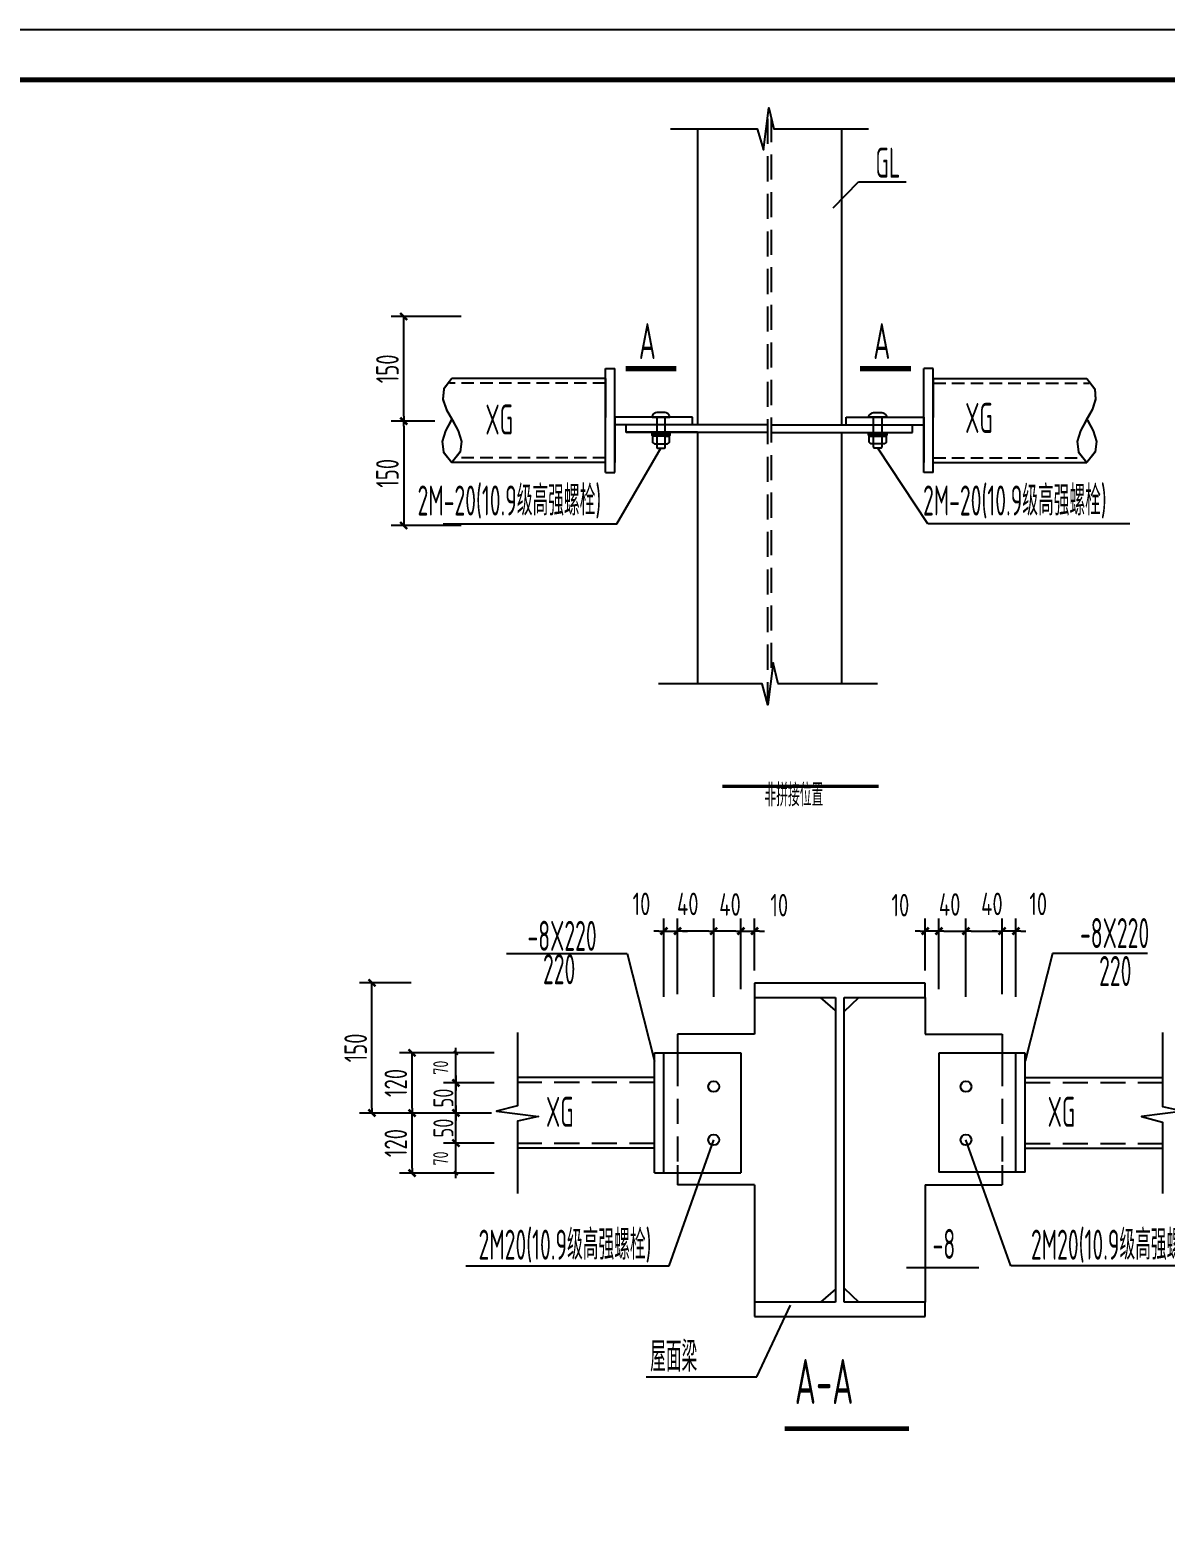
# Model space of a CAD drawing. Extents: x -138012 to 2129925, y -311560 to 0.
# Drawn here: x 1344919 to 1367590, y -168757 to -139057 of the extents above; entities that cross this region are included whole.
import ezdxf
from ezdxf.enums import TextEntityAlignment as Align

# ---------------------------------------------------------------- set-up
doc = ezdxf.new("R2010")
doc.units = 0
doc.header["$LTSCALE"] = 1000
doc.header["$MEASUREMENT"] = 0
doc.linetypes.add('DASHED', pattern=[0.75, 0.5, -0.25])
doc.linetypes.add('HIDDEN', pattern=[0.375, 0.25, -0.125])
doc.layers.get('0').update_dxf_attribs({"linetype": 'CONTINUOUS'})
doc.layers.get('Defpoints').update_dxf_attribs({"linetype": 'CONTINUOUS'})
for name, color, linetype in [('AXIS', 3, 'CONTINUOUS'), ('DIM', 3, 'CONTINUOUS'), ('DIM_SYMB', 3, 'CONTINUOUS'), ('PUB_DIM', 3, 'CONTINUOUS'), ('PUB_TITLE', 4, 'CONTINUOUS'), ('TEXT', 7, 'CONTINUOUS'), ('XG', 2, 'CONTINUOUS'), ('YC', 4, 'CONTINUOUS'), ('接板', 2, 'CONTINUOUS'), ('螺栓', 2, 'CONTINUOUS')]:
    doc.layers.add(name, color=color, linetype=linetype)
doc.styles.add('TSSD_REIN', font='tssdeng.shx', dxfattribs={"width": 0.7, "bigfont": 'tssdchn.shx'})
doc.dimstyles.new('TSSD_20_100', dxfattribs={"dimtxt": 300, "dimasz": 80, "dimexe": 100, "dimexo": 250, "dimgap": 80, "dimtad": 1, "dimdec": 0, "dimlfac": 0.2, "dimzin": 0, "dimdsep": 46, "dimtxsty": 'TSSD_REIN', "dimblk": 'ARCHTICK', "dimcen": 0, "dimdle": 100, "dimclrd": 3, "dimclre": 3, "dimclrt": 7, "dimadec": 0, "dimazin": 0, "dimtfac": 1, "dimtdec": 0, "dimtix": 1, "dimtmove": 2, "dimatfit": 3, "dimldrblk": 'ARCHTICK', "dimfxl": 0, "dimtolj": 1, "dimtzin": 0, "dimarcsym": 0})
doc.dimstyles.new('TSSD_5_100', dxfattribs={"dimtxt": 450, "dimasz": 100, "dimexe": 250, "dimexo": 250, "dimgap": 100, "dimtad": 1, "dimdec": 0, "dimlfac": 0.05, "dimzin": 0, "dimdsep": 46, "dimtxsty": 'TSSD_REIN', "dimblk": '_TSDBK', "dimcen": 0, "dimclrt": 7, "dimadec": 0, "dimazin": 0, "dimtfac": 1, "dimtdec": 0, "dimtix": 1, "dimtmove": 2, "dimatfit": 3, "dimfxl": 0, "dimtolj": 1, "dimtzin": 0, "dimarcsym": 0})

# ---------------------------------------------------------------- blocks, each defined once
blk = doc.blocks.new('_TSDBK')
blk.add_line((-1, 0), (0, 0))
at = {"const_width": 0.5}
blk.add_lwpolyline([(-0.7, -0.7), (0.7, 0.7)], dxfattribs=at)
blk = doc.blocks.new('*D154')
at = {"layer": 'Defpoints', "color": 0}
for p in [(1352385, -144784), (1353784, -144784), (1353254, -146870)]:
    blk.add_point(p, dxfattribs=at)
at = {"layer": 'PUB_DIM', "color": 0, "lineweight": -2}
for p, q in [((1353534, -144784), (1352135, -144784)), ((1352385, -146770), (1352385, -144884)), ((1353004, -146870), (1352135, -146870))]:
    blk.add_line(p, q, dxfattribs=at)
at = {"layer": 'PUB_DIM', "color": 0, "lineweight": -2, "xscale": 100, "yscale": 100, "zscale": 100}
for p, rotation in [((1352385, -144784), 90), ((1352385, -146870), 270)]:
    blk.add_blockref('_TSDBK', p, dxfattribs=dict(at, rotation=rotation))
at = {"layer": 'PUB_DIM', "color": 7, "insert": (1352060, -145827), "char_height": 450, "attachment_point": 5, "rotation": 90, "style": 'TSSD_REIN'}
blk.add_mtext('\\A1;150', dxfattribs=at)
blk = doc.blocks.new('*D155')
at = {"layer": 'Defpoints', "color": 0}
for p in [(1353254, -146870), (1352385, -148956), (1353784, -148956)]:
    blk.add_point(p, dxfattribs=at)
at = {"layer": 'PUB_DIM', "color": 0, "lineweight": -2}
for p, q in [((1353004, -146870), (1352135, -146870)), ((1352385, -146970), (1352385, -148856)), ((1353534, -148956), (1352135, -148956))]:
    blk.add_line(p, q, dxfattribs=at)
at = {"layer": 'PUB_DIM', "color": 0, "lineweight": -2, "xscale": 100, "yscale": 100, "zscale": 100}
for p, rotation in [((1352385, -146870), 90), ((1352385, -148956), 270)]:
    blk.add_blockref('_TSDBK', p, dxfattribs=dict(at, rotation=rotation))
at = {"layer": 'PUB_DIM', "color": 7, "insert": (1352060, -147913), "char_height": 450, "attachment_point": 5, "rotation": 90, "style": 'TSSD_REIN'}
blk.add_mtext('\\A1;150', dxfattribs=at)
blk = doc.blocks.new('*D147')
at = {"layer": 'Defpoints', "color": 0}
for p in [(1352385, -144784), (1353784, -144784), (1353254, -146870)]:
    blk.add_point(p, dxfattribs=at)
at = {"layer": 'PUB_DIM', "color": 0, "lineweight": -2}
for p, q in [((1353534, -144784), (1352135, -144784)), ((1352385, -146770), (1352385, -144884)), ((1353004, -146870), (1352135, -146870))]:
    blk.add_line(p, q, dxfattribs=at)
at = {"layer": 'PUB_DIM', "color": 0, "lineweight": -2, "xscale": 100, "yscale": 100, "zscale": 100}
for p, rotation in [((1352385, -144784), 90), ((1352385, -146870), 270)]:
    blk.add_blockref('_TSDBK', p, dxfattribs=dict(at, rotation=rotation))
at = {"layer": 'PUB_DIM', "color": 7, "insert": (1352060, -145827), "char_height": 450, "attachment_point": 5, "rotation": 90, "style": 'TSSD_REIN'}
blk.add_mtext('\\A1;150', dxfattribs=at)
blk = doc.blocks.new('*D148')
at = {"layer": 'Defpoints', "color": 0}
for p in [(1353254, -146870), (1352385, -148956), (1353784, -148956)]:
    blk.add_point(p, dxfattribs=at)
at = {"layer": 'PUB_DIM', "color": 0, "lineweight": -2}
for p, q in [((1353004, -146870), (1352135, -146870)), ((1352385, -146970), (1352385, -148856)), ((1353534, -148956), (1352135, -148956))]:
    blk.add_line(p, q, dxfattribs=at)
at = {"layer": 'PUB_DIM', "color": 0, "lineweight": -2, "xscale": 100, "yscale": 100, "zscale": 100}
for p, rotation in [((1352385, -146870), 90), ((1352385, -148956), 270)]:
    blk.add_blockref('_TSDBK', p, dxfattribs=dict(at, rotation=rotation))
at = {"layer": 'PUB_DIM', "color": 7, "insert": (1352060, -147913), "char_height": 450, "attachment_point": 5, "rotation": 90, "style": 'TSSD_REIN'}
blk.add_mtext('\\A1;150', dxfattribs=at)
blk = doc.blocks.new('*D149')
at = {"layer": 'Defpoints', "color": 0}
for p in [(1364333, -157054), (1364333, -158566), (1364607, -158617)]:
    blk.add_point(p, dxfattribs=at)
at = {"layer": 'PUB_DIM', "color": 0, "lineweight": -2}
for p, q in [((1364333, -158316), (1364333, -156804)), ((1364607, -158367), (1364607, -156804)), ((1364233, -157054), (1364133, -157054)), ((1364607, -157054), (1364333, -157054)), ((1364707, -157054), (1364807, -157054))]:
    blk.add_line(p, q, dxfattribs=at)
at = {"layer": 'PUB_DIM', "color": 0, "lineweight": -2, "xscale": 100, "yscale": 100, "zscale": 100}
blk.add_blockref('_TSDBK', (1364333, -157054), dxfattribs=at)
at = {"layer": 'PUB_DIM', "color": 0, "lineweight": -2, "xscale": 100, "yscale": 100, "zscale": 100, "rotation": 180}
blk.add_blockref('_TSDBK', (1364607, -157054), dxfattribs=at)
at = {"layer": 'PUB_DIM', "color": 7, "insert": (1365054, -156511), "char_height": 450, "attachment_point": 5, "style": 'TSSD_REIN'}
blk.add_mtext('\\A1;10', dxfattribs=at)
blk = doc.blocks.new('*D150')
at = {"layer": 'Defpoints', "color": 0}
for p in [(1362796, -157054), (1363070, -157074), (1362796, -158091)]:
    blk.add_point(p, dxfattribs=at)
at = {"layer": 'PUB_DIM', "color": 0, "lineweight": -2}
for p, q in [((1362796, -157841), (1362796, -156804)), ((1363070, -156824), (1363070, -156804)), ((1362696, -157054), (1362596, -157054)), ((1363070, -157054), (1362796, -157054)), ((1363170, -157054), (1363270, -157054))]:
    blk.add_line(p, q, dxfattribs=at)
at = {"layer": 'PUB_DIM', "color": 0, "lineweight": -2, "xscale": 100, "yscale": 100, "zscale": 100}
blk.add_blockref('_TSDBK', (1362796, -157054), dxfattribs=at)
at = {"layer": 'PUB_DIM', "color": 0, "lineweight": -2, "xscale": 100, "yscale": 100, "zscale": 100, "rotation": 180}
blk.add_blockref('_TSDBK', (1363070, -157054), dxfattribs=at)
at = {"layer": 'PUB_DIM', "color": 7, "insert": (1362302, -156536), "char_height": 450, "attachment_point": 5, "style": 'TSSD_REIN'}
blk.add_mtext('\\A1;10', dxfattribs=at)
blk = doc.blocks.new('*D151')
at = {"layer": 'Defpoints', "color": 0}
for p in [(1364333, -157054), (1364333, -158566), (1363612, -158617)]:
    blk.add_point(p, dxfattribs=at)
at = {"layer": 'PUB_DIM', "color": 0, "lineweight": -2}
for p, q in [((1363612, -158367), (1363612, -156804)), ((1364333, -158316), (1364333, -156804)), ((1363712, -157054), (1364233, -157054))]:
    blk.add_line(p, q, dxfattribs=at)
at = {"layer": 'PUB_DIM', "color": 0, "lineweight": -2, "xscale": 100, "yscale": 100, "zscale": 100, "rotation": 180}
blk.add_blockref('_TSDBK', (1363612, -157054), dxfattribs=at)
at = {"layer": 'PUB_DIM', "color": 0, "lineweight": -2, "xscale": 100, "yscale": 100, "zscale": 100}
blk.add_blockref('_TSDBK', (1364333, -157054), dxfattribs=at)
at = {"layer": 'PUB_DIM', "color": 7, "insert": (1364129, -156511), "char_height": 450, "attachment_point": 5, "style": 'TSSD_REIN'}
blk.add_mtext('\\A1;40', dxfattribs=at)
blk = doc.blocks.new('*D152')
at = {"layer": 'Defpoints', "color": 0}
for p in [(1363612, -157054), (1363612, -157507), (1363070, -158464)]:
    blk.add_point(p, dxfattribs=at)
at = {"layer": 'PUB_DIM', "color": 0, "lineweight": -2}
for p, q in [((1363070, -158214), (1363070, -156804)), ((1363612, -157257), (1363612, -156804)), ((1363170, -157054), (1363512, -157054))]:
    blk.add_line(p, q, dxfattribs=at)
at = {"layer": 'PUB_DIM', "color": 0, "lineweight": -2, "xscale": 100, "yscale": 100, "zscale": 100, "rotation": 180}
blk.add_blockref('_TSDBK', (1363070, -157054), dxfattribs=at)
at = {"layer": 'PUB_DIM', "color": 0, "lineweight": -2, "xscale": 100, "yscale": 100, "zscale": 100}
blk.add_blockref('_TSDBK', (1363612, -157054), dxfattribs=at)
at = {"layer": 'PUB_DIM', "color": 7, "insert": (1363286, -156522), "char_height": 450, "attachment_point": 5, "style": 'TSSD_REIN'}
blk.add_mtext('\\A1;40', dxfattribs=at)
blk = doc.blocks.new('*D153')
at = {"layer": 'Defpoints', "color": 0}
for p in [(1359117, -157074), (1359391, -157054), (1359391, -158091)]:
    blk.add_point(p, dxfattribs=at)
at = {"layer": 'PUB_DIM', "color": 0, "lineweight": -2}
for p, q in [((1359117, -156824), (1359117, -156804)), ((1359391, -157841), (1359391, -156804)), ((1359017, -157054), (1358917, -157054)), ((1359117, -157054), (1359391, -157054)), ((1359491, -157054), (1359591, -157054))]:
    blk.add_line(p, q, dxfattribs=at)
at = {"layer": 'PUB_DIM', "color": 0, "lineweight": -2, "xscale": 100, "yscale": 100, "zscale": 100}
blk.add_blockref('_TSDBK', (1359117, -157054), dxfattribs=at)
at = {"layer": 'PUB_DIM', "color": 0, "lineweight": -2, "xscale": 100, "yscale": 100, "zscale": 100, "rotation": 180}
blk.add_blockref('_TSDBK', (1359391, -157054), dxfattribs=at)
at = {"layer": 'PUB_DIM', "color": 7, "insert": (1359884, -156536), "char_height": 450, "attachment_point": 5, "style": 'TSSD_REIN'}
blk.add_mtext('\\A1;10', dxfattribs=at)
blk = doc.blocks.new('*D156')
at = {"layer": 'Defpoints', "color": 0}
for p in [(1357853, -157054), (1357853, -158566), (1357579, -158617)]:
    blk.add_point(p, dxfattribs=at)
at = {"layer": 'PUB_DIM', "color": 0, "lineweight": -2}
for p, q in [((1357579, -158367), (1357579, -156804)), ((1357853, -158316), (1357853, -156804)), ((1357479, -157054), (1357379, -157054)), ((1357579, -157054), (1357853, -157054)), ((1357953, -157054), (1358053, -157054))]:
    blk.add_line(p, q, dxfattribs=at)
at = {"layer": 'PUB_DIM', "color": 0, "lineweight": -2, "xscale": 100, "yscale": 100, "zscale": 100}
blk.add_blockref('_TSDBK', (1357579, -157054), dxfattribs=at)
at = {"layer": 'PUB_DIM', "color": 0, "lineweight": -2, "xscale": 100, "yscale": 100, "zscale": 100, "rotation": 180}
blk.add_blockref('_TSDBK', (1357853, -157054), dxfattribs=at)
at = {"layer": 'PUB_DIM', "color": 7, "insert": (1357133, -156511), "char_height": 450, "attachment_point": 5, "style": 'TSSD_REIN'}
blk.add_mtext('\\A1;10', dxfattribs=at)
blk = doc.blocks.new('*D157')
at = {"layer": 'Defpoints', "color": 0}
for p in [(1358575, -157054), (1358575, -157507), (1359117, -158464)]:
    blk.add_point(p, dxfattribs=at)
at = {"layer": 'PUB_DIM', "color": 0, "lineweight": -2}
for p, q in [((1358575, -157257), (1358575, -156804)), ((1359117, -158214), (1359117, -156804)), ((1359017, -157054), (1358675, -157054))]:
    blk.add_line(p, q, dxfattribs=at)
at = {"layer": 'PUB_DIM', "color": 0, "lineweight": -2, "xscale": 100, "yscale": 100, "zscale": 100, "rotation": 180}
blk.add_blockref('_TSDBK', (1358575, -157054), dxfattribs=at)
at = {"layer": 'PUB_DIM', "color": 0, "lineweight": -2, "xscale": 100, "yscale": 100, "zscale": 100}
blk.add_blockref('_TSDBK', (1359117, -157054), dxfattribs=at)
at = {"layer": 'PUB_DIM', "color": 7, "insert": (1358901, -156522), "char_height": 450, "attachment_point": 5, "style": 'TSSD_REIN'}
blk.add_mtext('\\A1;40', dxfattribs=at)
blk = doc.blocks.new('*D158')
at = {"layer": 'Defpoints', "color": 0}
for p in [(1357853, -157054), (1357853, -158566), (1358575, -158617)]:
    blk.add_point(p, dxfattribs=at)
at = {"layer": 'PUB_DIM', "color": 0, "lineweight": -2}
for p, q in [((1357853, -158316), (1357853, -156804)), ((1358575, -158367), (1358575, -156804)), ((1358475, -157054), (1357953, -157054))]:
    blk.add_line(p, q, dxfattribs=at)
at = {"layer": 'PUB_DIM', "color": 0, "lineweight": -2, "xscale": 100, "yscale": 100, "zscale": 100, "rotation": 180}
blk.add_blockref('_TSDBK', (1357853, -157054), dxfattribs=at)
at = {"layer": 'PUB_DIM', "color": 0, "lineweight": -2, "xscale": 100, "yscale": 100, "zscale": 100}
blk.add_blockref('_TSDBK', (1358575, -157054), dxfattribs=at)
at = {"layer": 'PUB_DIM', "color": 7, "insert": (1358057, -156511), "char_height": 450, "attachment_point": 5, "style": 'TSSD_REIN'}
blk.add_mtext('\\A1;40', dxfattribs=at)
blk = doc.blocks.new('*D159')
at = {"layer": 'Defpoints', "color": 0}
for p in [(1351751, -158086), (1352785, -158086), (1352785, -160686)]:
    blk.add_point(p, dxfattribs=at)
at = {"layer": 'PUB_DIM', "color": 0, "lineweight": -2}
for p, q in [((1352535, -158086), (1351501, -158086)), ((1351751, -160586), (1351751, -158186)), ((1352535, -160686), (1351501, -160686))]:
    blk.add_line(p, q, dxfattribs=at)
at = {"layer": 'PUB_DIM', "color": 0, "lineweight": -2, "xscale": 100, "yscale": 100, "zscale": 100}
for p, rotation in [((1351751, -158086), 90), ((1351751, -160686), 270)]:
    blk.add_blockref('_TSDBK', p, dxfattribs=dict(at, rotation=rotation))
at = {"layer": 'PUB_DIM', "color": 7, "insert": (1351426, -159386), "char_height": 450, "attachment_point": 5, "rotation": 90, "style": 'TSSD_REIN'}
blk.add_mtext('\\A1;150', dxfattribs=at)
blk = doc.blocks.new('*D160')
at = {"layer": 'Defpoints', "color": 0}
for p in [(1352552, -160686), (1354078, -160686), (1354078, -161886)]:
    blk.add_point(p, dxfattribs=at)
at = {"layer": 'PUB_DIM', "color": 0, "lineweight": -2}
for p, q in [((1353828, -160686), (1352302, -160686)), ((1352552, -161786), (1352552, -160786)), ((1353828, -161886), (1352302, -161886))]:
    blk.add_line(p, q, dxfattribs=at)
at = {"layer": 'PUB_DIM', "color": 0, "lineweight": -2, "xscale": 100, "yscale": 100, "zscale": 100}
for p, rotation in [((1352552, -160686), 90), ((1352552, -161886), 270)]:
    blk.add_blockref('_TSDBK', p, dxfattribs=dict(at, rotation=rotation))
at = {"layer": 'PUB_DIM', "color": 7, "insert": (1352227, -161286), "char_height": 450, "attachment_point": 5, "rotation": 90, "style": 'TSSD_REIN'}
blk.add_mtext('\\A1;120', dxfattribs=at)
blk = doc.blocks.new('_ArchTick')
at = {"color": 0, "linetype": 'ByBlock', "const_width": 0.4}
blk.add_lwpolyline([(-0.5, -0.5), (0.5, 0.5)], dxfattribs=at)
blk = doc.blocks.new('*D161')
at = {"layer": 'Defpoints', "color": 0}
for p in [(1353428, -161286), (1354438, -161286), (1354438, -161886)]:
    blk.add_point(p, dxfattribs=at)
at = {"layer": 'TEXT', "color": 3, "lineweight": -2}
for p, q in [((1353428, -161986), (1353428, -161186)), ((1354188, -161286), (1353328, -161286)), ((1354188, -161886), (1353328, -161886))]:
    blk.add_line(p, q, dxfattribs=at)
at = {"layer": 'TEXT', "color": 3, "lineweight": -2, "xscale": 80, "yscale": 80, "zscale": 80}
for p, rotation in [((1353428, -161286), 90), ((1353428, -161886), 270)]:
    blk.add_blockref('_ArchTick', p, dxfattribs=dict(at, rotation=rotation))
at = {"layer": 'TEXT', "color": 7, "insert": (1353124, -161593), "char_height": 300, "attachment_point": 5, "rotation": 90, "style": 'TSSD_REIN'}
blk.add_mtext('\\A1;70', dxfattribs=at)
blk = doc.blocks.new('_DIMX')
blk.add_line((-150, 0), (150, 0))
at = {"const_width": 50}
blk.add_lwpolyline([(-70, -70), (70, 70)], dxfattribs=at)
blk = doc.blocks.new('*D162')
at = {"layer": 'Defpoints', "color": 0}
for p in [(1352552, -159486), (1354078, -159486), (1354078, -160686)]:
    blk.add_point(p, dxfattribs=at)
at = {"layer": 'PUB_DIM', "color": 0, "lineweight": -2}
for p, q in [((1353828, -159486), (1352302, -159486)), ((1352552, -160586), (1352552, -159586)), ((1353828, -160686), (1352302, -160686))]:
    blk.add_line(p, q, dxfattribs=at)
at = {"layer": 'PUB_DIM', "color": 0, "lineweight": -2, "xscale": 100, "yscale": 100, "zscale": 100}
for p, rotation in [((1352552, -159486), 90), ((1352552, -160686), 270)]:
    blk.add_blockref('_TSDBK', p, dxfattribs=dict(at, rotation=rotation))
at = {"layer": 'PUB_DIM', "color": 7, "insert": (1352227, -160086), "char_height": 450, "attachment_point": 5, "rotation": 90, "style": 'TSSD_REIN'}
blk.add_mtext('\\A1;120', dxfattribs=at)
blk = doc.blocks.new('*D163')
at = {"layer": 'Defpoints', "color": 0}
for p in [(1353428, -159486), (1354438, -159486), (1354438, -160086)]:
    blk.add_point(p, dxfattribs=at)
at = {"layer": 'TEXT', "color": 3, "lineweight": -2}
for p, q in [((1354188, -159486), (1353328, -159486)), ((1353428, -160186), (1353428, -159386)), ((1354188, -160086), (1353328, -160086))]:
    blk.add_line(p, q, dxfattribs=at)
at = {"layer": 'TEXT', "color": 3, "lineweight": -2, "xscale": 80, "yscale": 80, "zscale": 80}
for p, rotation in [((1353428, -159486), 90), ((1353428, -160086), 270)]:
    blk.add_blockref('_ArchTick', p, dxfattribs=dict(at, rotation=rotation))
at = {"layer": 'TEXT', "color": 7, "insert": (1353124, -159780), "char_height": 300, "attachment_point": 5, "rotation": 90, "style": 'TSSD_REIN'}
blk.add_mtext('\\A1;70', dxfattribs=at)

msp = doc.modelspace()

# ---------------------------------------------------------------- linework, layer by layer
at = {"color": 3}
for p, q in [((1360957.46, -142615.803), (1361464.178, -142090.919)), ((1360957.46, -142615.803), (1361464.178, -142090.919)), ((1361464.178, -142090.919), (1362417.203, -142090.919)), ((1361464.178, -142090.919), (1362417.203, -142090.919)), ((1354436.58, -157503.803), (1356844.574, -157503.803)), ((1356844.574, -157503.803), (1357392.248, -159652.413))]:
    msp.add_line(p, q, dxfattribs=at)
at = {"color": 0}
for p, q in [((1356413.143, -146022.433), (1356413.143, -146793.997)), ((1356413.143, -146022.433), (1356413.143, -146793.997)), ((1356413.143, -146024.929), (1356413.143, -146796.493)), ((1356413.143, -146024.929), (1356413.143, -146796.493)), ((1356599.887, -146791.501), (1356599.887, -146942.938)), ((1356599.887, -146791.501), (1356599.887, -146942.938)), ((1356599.887, -146793.997), (1356599.887, -146945.434)), ((1356599.887, -146793.997), (1356599.887, -146945.434))]:
    msp.add_line(p, q, dxfattribs=at)
at = {"color": 4}
for p, q in [((1359390.94, -158090.646), (1359390.94, -158378.185)), ((1362795.542, -158378.185), (1362795.542, -158090.646))]:
    msp.add_line(p, q, dxfattribs=at)
at = {"layer": 'AXIS'}
for p, q in [((1356637.982, -148919.313), (1357521.533, -147408.567)), ((1356637.982, -148919.313), (1357521.533, -147408.567)), ((1362849.363, -148919.313), (1361848.716, -147408.567)), ((1362849.363, -148919.313), (1361848.716, -147408.567)), ((1353174.74, -148919.313), (1356637.982, -148919.313)), ((1353174.74, -148919.313), (1356637.982, -148919.313)), ((1366883.628, -148919.313), (1362849.363, -148919.313)), ((1366883.628, -148919.313), (1362849.363, -148919.313)), ((1365341.908, -157503.803), (1364794.234, -159652.413)), ((1367235.254, -157503.803), (1365341.908, -157503.803)), ((1357682.481, -163739.741), (1358574.739, -161222.915)), ((1364504.002, -163739.741), (1363611.743, -161222.915)), ((1353627.547, -163739.741), (1357682.481, -163739.741)), ((1362421.56, -163773.618), (1363869.455, -163773.618)), ((1369099.782, -163739.741), (1364504.002, -163739.741)), ((1359437.943, -165955.405), (1360110.862, -164521.139)), ((1357226.867, -165955.405), (1359437.943, -165955.405))]:
    msp.add_line(p, q, dxfattribs=at)
for points in [[(1357710.45, -141033.492), (1359443.999, -141033.492), (1359566.037, -141452.82), (1359676.448, -140614.164), (1359773.521, -141033.492), (1361667.543, -141033.492)], [(1357710.45, -141033.492), (1359443.999, -141033.492), (1359566.037, -141452.82), (1359676.448, -140614.164), (1359773.521, -141033.492), (1361667.543, -141033.492)], [(1361847.537, -152117.337), (1359861.734, -152117.337), (1359764.259, -151698.009), (1359653.848, -152536.665), (1359540.27, -152117.337), (1357469.443, -152117.337)], [(1361847.537, -152117.337), (1359861.734, -152117.337), (1359764.259, -151698.009), (1359653.848, -152536.665), (1359540.27, -152117.337), (1357469.443, -152117.337)], [(1354657.136, -159080.541), (1354657.136, -160541.539), (1354237.808, -160648.188), (1355076.464, -160758.599), (1354657.136, -160847.996), (1354657.136, -162292.675)], [(1367536.858, -159080.541), (1367536.858, -160553.7), (1367956.186, -160648.188), (1367117.53, -160758.599), (1367536.858, -160867.817), (1367536.858, -162292.675)]]:
    msp.add_lwpolyline(points, dxfattribs=at)
at = {"layer": 'AXIS', "const_width": 108}
for points in [[(1356816.253, -145824.064), (1357830.388, -145824.064)], [(1356816.253, -145824.064), (1357830.388, -145824.064)], [(1361497.205, -145824.064), (1362511.34, -145824.064)], [(1361497.205, -145824.064), (1362511.34, -145824.064)]]:
    msp.add_lwpolyline(points, dxfattribs=at)
at = {"layer": 'DIM', "const_width": 90, "elevation": 360}
msp.add_lwpolyline([(1359993.848, -166988.305), (1362473.797, -166988.305)], dxfattribs=at)
at = {"layer": 'DIM_SYMB', "const_width": 70}
msp.add_lwpolyline([(1358747.965, -154162.766), (1361867.926, -154162.766)], dxfattribs=at)
msp.add_lwpolyline([(1358747.965, -154162.766), (1361867.926, -154162.766)], dxfattribs=at)
at = {"layer": 'PUB_DIM'}
for p, q in [((1354138.456, -160086.191), (1353177.686, -160086.191)), ((1353427.686, -160085.191), (1353427.686, -160084.191)), ((1353427.686, -160686.191), (1353427.686, -160086.191)), ((1354138.456, -160686.191), (1353177.686, -160686.191)), ((1354138.456, -160686.191), (1353177.686, -160686.191)), ((1353427.686, -160685.191), (1353427.686, -160684.191)), ((1353427.686, -161286.191), (1353427.686, -160686.191)), ((1353427.686, -160687.191), (1353427.686, -160688.191)), ((1354138.456, -161286.191), (1353177.686, -161286.191)), ((1353427.686, -161287.191), (1353427.686, -161288.191))]:
    msp.add_line(p, q, dxfattribs=at)
at = {"layer": 'PUB_TITLE'}
msp.add_lwpolyline([(1252906.436, -198457.162), (1379006.436, -198457.162), (1379006.436, -139057.162), (1252906.436, -139057.162)], close=True, dxfattribs=at)
at = {"layer": 'PUB_TITLE', "const_width": 100}
msp.add_lwpolyline([(1255406.436, -197457.162), (1378006.436, -197457.162), (1378006.436, -140057.162), (1255406.436, -140057.162)], close=True, dxfattribs=at)
at = {"layer": 'XG'}
for p, q in [((1356413.143, -145817.482), (1356599.887, -145817.482)), ((1356413.143, -145817.482), (1356599.887, -145817.482)), ((1362957.106, -145817.482), (1362770.363, -145817.482)), ((1362957.106, -145817.482), (1362770.363, -145817.482)), ((1356413.143, -146022.433), (1353346.671, -146022.433)), ((1356413.143, -146022.433), (1353346.671, -146022.433)), ((1362957.106, -146019.937), (1366023.579, -146019.937)), ((1362957.106, -146019.937), (1366023.579, -146019.937)), ((1362957.106, -146022.433), (1362957.106, -146793.997)), ((1362957.106, -146022.433), (1362957.106, -146793.997)), ((1362957.106, -146024.929), (1362957.106, -146796.493)), ((1362957.106, -146024.929), (1362957.106, -146796.493)), ((1362770.363, -146791.501), (1362770.363, -146942.938)), ((1362770.363, -146791.501), (1362770.363, -146942.938)), ((1362770.363, -146793.997), (1362770.363, -146945.434)), ((1362770.363, -146793.997), (1362770.363, -146945.434)), ((1356413.143, -147699.745), (1353346.671, -147699.745)), ((1356413.143, -147699.745), (1353346.671, -147699.745)), ((1356413.143, -147894.046), (1356599.887, -147894.046)), ((1356413.143, -147894.046), (1356599.887, -147894.046)), ((1362957.106, -147894.046), (1362770.363, -147894.046)), ((1362957.106, -147894.046), (1362770.363, -147894.046)), ((1362957.106, -147697.249), (1366023.579, -147697.249)), ((1362957.106, -147697.249), (1366023.579, -147697.249))]:
    msp.add_line(p, q, dxfattribs=at)
at = {"layer": 'XG', "linetype": 'ByBlock'}
for p, q in [((1356413.143, -147894.046), (1356413.143, -145817.482)), ((1356413.143, -147894.046), (1356413.143, -145817.482)), ((1356599.887, -147894.046), (1356599.887, -145817.482)), ((1356599.887, -147894.046), (1356599.887, -145817.482)), ((1362770.363, -147894.046), (1362770.363, -145817.482)), ((1362770.363, -147894.046), (1362770.363, -145817.482)), ((1362957.106, -147894.046), (1362957.106, -145817.482)), ((1362957.106, -147894.046), (1362957.106, -145817.482)), ((1356413.143, -146019.937), (1353346.671, -146019.937)), ((1356413.143, -146019.937), (1353346.671, -146019.937)), ((1362957.106, -146022.433), (1366023.579, -146022.433)), ((1362957.106, -146022.433), (1366023.579, -146022.433)), ((1356599.887, -146942.938), (1356599.887, -147697.249)), ((1356599.887, -146942.938), (1356599.887, -147697.249)), ((1356599.887, -146945.434), (1356599.887, -147699.745)), ((1356599.887, -146945.434), (1356599.887, -147699.745)), ((1362770.363, -146942.938), (1362770.363, -147697.249)), ((1362770.363, -146942.938), (1362770.363, -147697.249)), ((1362770.363, -146945.434), (1362770.363, -147699.745)), ((1362770.363, -146945.434), (1362770.363, -147699.745)), ((1356413.143, -147697.249), (1353346.671, -147697.249)), ((1356413.143, -147697.249), (1353346.671, -147697.249)), ((1362957.106, -147699.745), (1366023.579, -147699.745)), ((1362957.106, -147699.745), (1366023.579, -147699.745))]:
    msp.add_line(p, q, dxfattribs=at)
at = {"layer": 'XG', "linetype": 'DASHED', "ltscale": 0.5}
for p, q in [((1356413.143, -146115.841), (1353301.204, -146115.841)), ((1356413.143, -146115.841), (1353301.204, -146115.841)), ((1362957.106, -146115.841), (1366069.045, -146115.841)), ((1362957.106, -146115.841), (1366069.045, -146115.841)), ((1356413.143, -147601.345), (1353422.971, -147601.345)), ((1356413.143, -147601.345), (1353422.971, -147601.345)), ((1362957.106, -147601.345), (1365947.279, -147601.345)), ((1362957.106, -147601.345), (1365947.279, -147601.345))]:
    msp.add_line(p, q, dxfattribs=at)
at = {"layer": 'XG', "color": 0, "linetype": 'ByBlock'}
for p, q in [((1357392.248, -159484.797), (1359116.666, -159484.797)), ((1357392.248, -161880.737), (1357392.248, -159484.797)), ((1357578.991, -161880.737), (1357578.991, -159484.797)), ((1359116.666, -159484.797), (1359116.666, -161880.737)), ((1364794.234, -159491.11), (1363069.816, -159491.11)), ((1363069.816, -159491.11), (1363069.816, -161866.287)), ((1364607.491, -161866.287), (1364607.491, -159491.11)), ((1364794.234, -161866.287), (1364794.234, -159491.11)), ((1357392.248, -159979.424), (1354657.136, -159979.424)), ((1364794.234, -159979.424), (1367536.858, -159979.424)), ((1357392.248, -161389.809), (1354657.136, -161389.809)), ((1364794.234, -161389.809), (1367536.858, -161389.809)), ((1357392.248, -161880.737), (1359116.666, -161880.737)), ((1364794.234, -161866.287), (1363069.816, -161866.287))]:
    msp.add_line(p, q, dxfattribs=at)
at = {"layer": 'XG', "linetype": 'DASHED'}
for p, q in [((1357392.248, -160075.148), (1354657.136, -160075.148)), ((1364794.234, -160075.148), (1367536.858, -160075.148)), ((1357392.248, -161294.084), (1354657.136, -161294.084)), ((1364794.234, -161294.084), (1367536.858, -161294.084))]:
    msp.add_line(p, q, dxfattribs=at)
at = {"layer": 'XG'}
for points in [[(1353346.671, -146019.937), (1353189.012, -146227.659), (1353169.39, -146436.129), (1353241.309, -146645.251), (1353358.274, -146854.929), (1353473.788, -147065.064), (1353541.356, -147275.56), (1353514.482, -147486.321), (1353346.671, -147697.249)], [(1353346.671, -146019.937), (1353189.012, -146227.659), (1353169.39, -146436.129), (1353241.309, -146645.251), (1353358.274, -146854.929), (1353473.788, -147065.064), (1353541.356, -147275.56), (1353514.482, -147486.321), (1353346.671, -147697.249)], [(1353346.671, -146022.433), (1353189.012, -146230.155), (1353169.39, -146438.625), (1353241.309, -146647.747), (1353358.274, -146857.425), (1353473.788, -147067.56), (1353541.356, -147278.056), (1353514.482, -147488.817), (1353346.671, -147699.745)], [(1353346.671, -146022.433), (1353189.012, -146230.155), (1353169.39, -146438.625), (1353241.309, -146647.747), (1353358.274, -146857.425), (1353473.788, -147067.56), (1353541.356, -147278.056), (1353514.482, -147488.817), (1353346.671, -147699.745)], [(1366023.579, -146019.937), (1366181.238, -146227.659), (1366200.86, -146436.129), (1366128.941, -146645.251), (1366011.976, -146854.929), (1365896.462, -147065.064), (1365828.893, -147275.56), (1365855.767, -147486.321), (1366023.579, -147697.249)], [(1366023.579, -146019.937), (1366181.238, -146227.659), (1366200.86, -146436.129), (1366128.941, -146645.251), (1366011.976, -146854.929), (1365896.462, -147065.064), (1365828.893, -147275.56), (1365855.767, -147486.321), (1366023.579, -147697.249)], [(1366023.579, -146022.433), (1366181.238, -146230.155), (1366200.86, -146438.625), (1366128.941, -146647.747), (1366011.976, -146857.425), (1365896.462, -147067.56), (1365828.893, -147278.056), (1365855.767, -147488.817), (1366023.579, -147699.745)], [(1366023.579, -146022.433), (1366181.238, -146230.155), (1366200.86, -146438.625), (1366128.941, -146647.747), (1366011.976, -146857.425), (1365896.462, -147067.56), (1365828.893, -147278.056), (1365855.767, -147488.817), (1366023.579, -147699.745)], [(1353346.671, -146834.129), (1353335.068, -146854.929), (1353219.554, -147065.064), (1353151.985, -147275.56), (1353178.859, -147486.321), (1353346.671, -147697.249)], [(1353346.671, -146834.129), (1353335.068, -146854.929), (1353219.554, -147065.064), (1353151.985, -147275.56), (1353178.859, -147486.321), (1353346.671, -147697.249)], [(1353346.671, -146836.625), (1353335.068, -146857.425), (1353219.554, -147067.56), (1353151.985, -147278.056), (1353178.859, -147488.817), (1353346.671, -147699.745)], [(1353346.671, -146836.625), (1353335.068, -146857.425), (1353219.554, -147067.56), (1353151.985, -147278.056), (1353178.859, -147488.817), (1353346.671, -147699.745)], [(1366023.579, -146834.129), (1366035.182, -146854.929), (1366150.696, -147065.064), (1366218.264, -147275.56), (1366191.39, -147486.321), (1366023.579, -147697.249)], [(1366023.579, -146834.129), (1366035.182, -146854.929), (1366150.696, -147065.064), (1366218.264, -147275.56), (1366191.39, -147486.321), (1366023.579, -147697.249)], [(1366023.579, -146836.625), (1366035.182, -146857.425), (1366150.696, -147067.56), (1366218.264, -147278.056), (1366191.39, -147488.817), (1366023.579, -147699.745)], [(1366023.579, -146836.625), (1366035.182, -146857.425), (1366150.696, -147067.56), (1366218.264, -147278.056), (1366191.39, -147488.817), (1366023.579, -147699.745)]]:
    msp.add_lwpolyline(points, dxfattribs=at)
at = {"layer": 'YC', "color": 4}
for p, q in [((1358250.941, -141033.492), (1358250.941, -146945.434)), ((1358250.941, -141033.492), (1358250.941, -146945.434)), ((1361128.73, -141033.492), (1361128.73, -146945.434)), ((1361128.73, -141033.492), (1361128.73, -146945.434)), ((1358250.941, -147094.375), (1358250.941, -152117.337)), ((1358250.941, -147094.375), (1358250.941, -152117.337)), ((1361128.73, -147094.375), (1361128.73, -152114.841)), ((1361128.73, -147094.375), (1361128.73, -152117.337)), ((1361128.73, -147094.375), (1361128.73, -152114.841)), ((1361128.73, -147094.375), (1361128.73, -152117.337)), ((1362795.542, -158090.646), (1359390.94, -158090.646)), ((1359390.94, -158378.185), (1359390.94, -159112.672)), ((1359390.94, -158378.185), (1361006.979, -158378.185)), ((1361006.979, -158638.81), (1360705.723, -158378.185)), ((1361006.979, -158378.185), (1361006.979, -164460.617)), ((1361179.503, -158378.185), (1362795.542, -158378.185)), ((1361179.503, -158656.454), (1361474.897, -158378.185)), ((1361179.503, -164460.617), (1361179.503, -158378.185)), ((1362795.542, -158378.185), (1362795.542, -159112.672)), ((1362795.542, -158378.185), (1362795.542, -159112.672)), ((1359390.94, -159112.672), (1357853.265, -159112.672)), ((1357853.265, -159112.672), (1357853.265, -159652.413)), ((1362795.542, -159112.672), (1364333.217, -159112.672)), ((1364333.217, -159112.672), (1364333.217, -159652.413)), ((1357853.265, -161728.977), (1357853.265, -162117.43)), ((1364333.217, -161728.977), (1364333.217, -162117.43)), ((1359390.94, -162117.43), (1357853.265, -162117.43)), ((1359390.94, -162117.43), (1359390.94, -164460.617)), ((1362795.542, -162117.43), (1362795.542, -164460.617)), ((1362795.542, -162117.43), (1362795.542, -164460.617)), ((1362795.542, -162117.43), (1364333.217, -162117.43)), ((1361006.979, -164199.992), (1360705.723, -164460.617)), ((1361179.503, -164182.348), (1361474.897, -164460.617)), ((1361006.979, -164460.617), (1359390.94, -164460.617)), ((1359390.94, -164460.617), (1359390.94, -164748.156)), ((1362795.542, -164460.617), (1361179.503, -164460.617)), ((1362795.542, -164748.156), (1362795.542, -164460.617)), ((1359390.94, -164748.156), (1362795.542, -164748.156))]:
    msp.add_line(p, q, dxfattribs=at)
at = {"layer": 'YC', "color": 4, "linetype": 'DASHED'}
for p, q in [((1359647.503, -140834.024), (1359647.503, -152488.473)), ((1359647.503, -140834.024), (1359647.503, -152488.473)), ((1359719.388, -140799.652), (1359719.388, -152036.34)), ((1359719.388, -140799.652), (1359719.388, -152036.34))]:
    msp.add_line(p, q, dxfattribs=at)
at = {"layer": 'YC', "color": 4, "linetype": 'HIDDEN', "ltscale": 2}
for p, q in [((1357853.265, -159652.413), (1357853.265, -161728.977)), ((1364333.217, -159652.413), (1364333.217, -161728.977))]:
    msp.add_line(p, q, dxfattribs=at)
at = {"layer": '接板'}
for p, q in [((1358152.863, -146793.997), (1356599.887, -146793.997)), ((1358152.863, -146793.997), (1356599.887, -146793.997)), ((1358250.941, -146945.434), (1356599.887, -146945.434)), ((1358099.704, -146945.434), (1356599.887, -146945.434)), ((1358250.941, -146945.434), (1356599.887, -146945.434)), ((1358099.704, -146945.434), (1356599.887, -146945.434)), ((1356825.126, -147096.871), (1356825.126, -146945.434)), ((1356825.126, -147096.871), (1356825.126, -146945.434)), ((1358152.863, -146945.434), (1358152.863, -146793.997)), ((1358152.863, -146945.434), (1358152.863, -146793.997)), ((1359647.503, -146945.434), (1358250.941, -146945.434)), ((1359647.503, -146945.434), (1358250.941, -146945.434)), ((1359722.746, -146945.434), (1361119.308, -146945.434)), ((1359722.746, -146945.434), (1361119.308, -146945.434)), ((1361119.308, -146945.434), (1362770.363, -146945.434)), ((1361119.308, -146945.434), (1362770.363, -146945.434)), ((1361217.387, -146945.434), (1361217.387, -146793.997)), ((1361217.387, -146793.997), (1362770.363, -146793.997)), ((1361217.387, -146945.434), (1361217.387, -146793.997)), ((1361217.387, -146793.997), (1362770.363, -146793.997)), ((1361270.545, -146945.434), (1362770.363, -146945.434)), ((1361270.545, -146945.434), (1362770.363, -146945.434)), ((1362545.124, -147096.871), (1362545.124, -146945.434)), ((1362545.124, -147096.871), (1362545.124, -146945.434)), ((1358250.941, -147094.375), (1356825.126, -147094.375)), ((1358250.941, -147094.375), (1356825.126, -147094.375)), ((1358250.941, -147096.871), (1356825.126, -147096.871)), ((1358250.941, -147096.871), (1356825.126, -147096.871)), ((1359647.503, -147096.871), (1358250.941, -147096.871)), ((1359647.503, -147096.871), (1358250.941, -147096.871)), ((1359719.388, -147096.871), (1361128.73, -147096.871)), ((1359719.388, -147096.871), (1361128.73, -147096.871)), ((1359722.746, -147096.871), (1361119.308, -147096.871)), ((1359722.746, -147096.871), (1361119.308, -147096.871)), ((1361119.308, -147096.871), (1362545.124, -147096.871)), ((1361119.308, -147096.871), (1362545.124, -147096.871))]:
    msp.add_line(p, q, dxfattribs=at)
at = {"layer": '螺栓', "ltscale": 2}
for points in [[(1357437.053, -147172.251), (1357437.053, -147393.207), (1357452.413, -147408.567), (1357590.653, -147408.567), (1357606.013, -147393.207), (1357606.013, -147323.607), (1357649.53, -147323.607), (1357673.234, -147314.313), (1357688.771, -147294.137), (1357688.771, -147172.251), (1357354.295, -147172.251), (1357354.295, -147301.26), (1357369.832, -147314.313), (1357393.537, -147323.607), (1357606.013, -147323.607), (1357606.013, -147172.251), (1357670.586, -147172.251), (1357670.586, -147153.165), (1357704.272, -147153.165), (1357704.272, -147126.239), (1357338.794, -147126.239), (1357338.794, -147153.165), (1357372.48, -147153.165), (1357372.48, -147172.251), (1357372.48, -147153.165), (1357670.586, -147153.165), (1357704.272, -147153.165), (1357704.272, -147126.239), (1357606.013, -147126.239), (1357606.013, -146794.112), (1357697.754, -146794.112), (1357697.242, -146784.427), (1357695.367, -146773.322), (1357692.031, -146762.216), (1357687.344, -146751.666), (1357681.094, -146741.393), (1357673.23, -146731.676), (1357664.732, -146723.624), (1357654.333, -146716.128), (1357642.042, -146709.742), (1357630.055, -146705.577), (1357606.013, -146702.371), (1357437.053, -146702.371), (1357413.012, -146705.577), (1357401.024, -146709.742), (1357388.733, -146716.128), (1357378.335, -146723.624), (1357369.836, -146731.676), (1357361.972, -146741.393), (1357355.722, -146751.666), (1357351.035, -146762.216), (1357347.699, -146773.322), (1357345.825, -146784.427), (1357345.312, -146794.112), (1357437.053, -146794.112), (1357606.013, -146794.112), (1357437.053, -146794.112), (1357437.053, -147126.239)], [(1357437.053, -147172.251), (1357437.053, -147393.207), (1357452.413, -147408.567), (1357590.653, -147408.567), (1357606.013, -147393.207), (1357606.013, -147323.607), (1357649.53, -147323.607), (1357673.234, -147314.313), (1357688.771, -147294.137), (1357688.771, -147172.251), (1357354.295, -147172.251), (1357354.295, -147301.26), (1357369.832, -147314.313), (1357393.537, -147323.607), (1357606.013, -147323.607), (1357606.013, -147172.251), (1357670.586, -147172.251), (1357670.586, -147153.165), (1357704.272, -147153.165), (1357704.272, -147126.239), (1357338.794, -147126.239), (1357338.794, -147153.165), (1357372.48, -147153.165), (1357372.48, -147172.251), (1357372.48, -147153.165), (1357670.586, -147153.165), (1357704.272, -147153.165), (1357704.272, -147126.239), (1357606.013, -147126.239), (1357606.013, -146794.112), (1357697.754, -146794.112), (1357697.242, -146784.427), (1357695.367, -146773.322), (1357692.031, -146762.216), (1357687.344, -146751.666), (1357681.094, -146741.393), (1357673.23, -146731.676), (1357664.732, -146723.624), (1357654.333, -146716.128), (1357642.042, -146709.742), (1357630.055, -146705.577), (1357606.013, -146702.371), (1357437.053, -146702.371), (1357413.012, -146705.577), (1357401.024, -146709.742), (1357388.733, -146716.128), (1357378.335, -146723.624), (1357369.836, -146731.676), (1357361.972, -146741.393), (1357355.722, -146751.666), (1357351.035, -146762.216), (1357347.699, -146773.322), (1357345.825, -146784.427), (1357345.312, -146794.112), (1357437.053, -146794.112), (1357606.013, -146794.112), (1357437.053, -146794.112), (1357437.053, -147126.239)], [(1361933.196, -147172.251), (1361933.196, -147393.207), (1361917.836, -147408.567), (1361779.596, -147408.567), (1361764.236, -147393.207), (1361764.236, -147323.607), (1361720.72, -147323.607), (1361697.015, -147314.313), (1361681.478, -147294.137), (1361681.478, -147172.251), (1362015.954, -147172.251), (1362015.954, -147301.26), (1362000.417, -147314.313), (1361976.713, -147323.607), (1361764.236, -147323.607), (1361764.236, -147172.251), (1361699.663, -147172.251), (1361699.663, -147153.165), (1361665.977, -147153.165), (1361665.977, -147126.239), (1362031.455, -147126.239), (1362031.455, -147153.165), (1361997.77, -147153.165), (1361997.77, -147172.251), (1361997.77, -147153.165), (1361699.663, -147153.165), (1361665.977, -147153.165), (1361665.977, -147126.239), (1361764.236, -147126.239), (1361764.236, -146794.112), (1361672.495, -146794.112), (1361673.008, -146784.427), (1361674.882, -146773.322), (1361678.219, -146762.216), (1361682.905, -146751.666), (1361689.156, -146741.393), (1361697.019, -146731.676), (1361705.518, -146723.624), (1361715.916, -146716.128), (1361728.207, -146709.742), (1361740.195, -146705.577), (1361764.236, -146702.371), (1361933.196, -146702.371), (1361957.238, -146705.577), (1361969.225, -146709.742), (1361981.516, -146716.128), (1361991.915, -146723.624), (1362000.413, -146731.676), (1362008.277, -146741.393), (1362014.527, -146751.666), (1362019.214, -146762.216), (1362022.55, -146773.322), (1362024.425, -146784.427), (1362024.937, -146794.112), (1361933.196, -146794.112), (1361764.236, -146794.112), (1361933.196, -146794.112), (1361933.196, -147126.239)], [(1361933.196, -147172.251), (1361933.196, -147393.207), (1361917.836, -147408.567), (1361779.596, -147408.567), (1361764.236, -147393.207), (1361764.236, -147323.607), (1361720.72, -147323.607), (1361697.015, -147314.313), (1361681.478, -147294.137), (1361681.478, -147172.251), (1362015.954, -147172.251), (1362015.954, -147301.26), (1362000.417, -147314.313), (1361976.713, -147323.607), (1361764.236, -147323.607), (1361764.236, -147172.251), (1361699.663, -147172.251), (1361699.663, -147153.165), (1361665.977, -147153.165), (1361665.977, -147126.239), (1362031.455, -147126.239), (1362031.455, -147153.165), (1361997.77, -147153.165), (1361997.77, -147172.251), (1361997.77, -147153.165), (1361699.663, -147153.165), (1361665.977, -147153.165), (1361665.977, -147126.239), (1361764.236, -147126.239), (1361764.236, -146794.112), (1361672.495, -146794.112), (1361673.008, -146784.427), (1361674.882, -146773.322), (1361678.219, -146762.216), (1361682.905, -146751.666), (1361689.156, -146741.393), (1361697.019, -146731.676), (1361705.518, -146723.624), (1361715.916, -146716.128), (1361728.207, -146709.742), (1361740.195, -146705.577), (1361764.236, -146702.371), (1361933.196, -146702.371), (1361957.238, -146705.577), (1361969.225, -146709.742), (1361981.516, -146716.128), (1361991.915, -146723.624), (1362000.413, -146731.676), (1362008.277, -146741.393), (1362014.527, -146751.666), (1362019.214, -146762.216), (1362022.55, -146773.322), (1362024.425, -146784.427), (1362024.937, -146794.112), (1361933.196, -146794.112), (1361764.236, -146794.112), (1361933.196, -146794.112), (1361933.196, -147126.239)]]:
    msp.add_lwpolyline(points, dxfattribs=at)
for centre in [(1358574.739, -160158.475), (1363611.743, -160158.475), (1358574.739, -161222.915), (1363611.743, -161222.915)]:
    msp.add_circle(centre, 107.479, dxfattribs=at)

# ---------------------------------------------------------------- block references
at = {"layer": 'PUB_DIM'}
for p, rotation in [((1353427.686, -160086.191), 270), ((1353427.686, -160686.191), 270), ((1353427.686, -160686.191), 90), ((1353427.686, -161286.191), 90)]:
    msp.add_blockref('_DIMX', p, dxfattribs=dict(at, rotation=rotation))

# ---------------------------------------------------------------- texts
at = {"layer": 'PUB_DIM', "char_height": 400, "attachment_point": 5, "rotation": 90, "style": 'TSSD_REIN'}
for insert in [(1353177.686, -160386.191), (1353177.686, -160986.191)]:
    msp.add_mtext('50', dxfattribs=dict(at, insert=insert))
at = {"layer": 'TEXT', "style": 'TSSD_REIN', "width": 0.55}
for s, p in [('GL', (1361805.218, -142010.704)), ('GL', (1361805.218, -142010.704)), ('XG ', (1354017.009, -147139.909)), ('XG ', (1354017.009, -147139.909)), ('XG ', (1363596.062, -147108.208)), ('XG ', (1363596.062, -147108.208)), ('2M-20(10.9级高强螺栓) ', (1352661.864, -148756.341)), ('2M-20(10.9级高强螺栓) ', (1352661.864, -148756.341)), ('2M-20(10.9级高强螺栓) ', (1362754.439, -148756.341)), ('-8X220', (1365888.643, -157393.364)), ('-8X220', (1354856.648, -157448.564)), ('220', (1355165.981, -158114.832)), ('220', (1366270.153, -158150.239)), ('XG ', (1355226.389, -160962.536)), ('XG ', (1365242.475, -160962.536)), ('2M20(10.9级高强螺栓) ', (1353879.157, -163615.029)), ('-8', (1362944.832, -163599.738)), ('2M20(10.9级高强螺栓) ', (1364908.957, -163615.029)), ('屋面梁', (1357306.347, -165848.905))]:
    msp.add_text(s, height=600, dxfattribs=at).set_placement(p)
at = {"layer": 'TEXT', "color": 0, "style": 'TSSD_REIN', "width": 0.55}
for p in [(1357079.64, -145633.079), (1357079.64, -145633.079), (1361760.592, -145633.079), (1361760.592, -145633.079)]:
    msp.add_text('A', height=720, dxfattribs=at).set_placement(p)
at = {"layer": 'TEXT', "style": 'TSSD_REIN', "width": 0.55}
msp.add_text('非拼接位置', height=450, dxfattribs=at).set_placement((1360175.575, -154696.962), align=Align.BOTTOM_CENTER)
msp.add_text('非拼接位置', height=450, dxfattribs=at).set_placement((1360175.575, -154696.962), align=Align.BOTTOM_CENTER)
msp.add_text('A-A', height=900, dxfattribs=at).set_placement((1360193.087, -166766.19, 360), align=Align.BOTTOM_LEFT)

# ---------------------------------------------------------------- dimensions: what is measured, and where the dimension line sits
at = {"layer": 'PUB_DIM'}
for base, p2, picture, middle in [((1352385.288, -144783.83), (1353784.27, -144783.83), '*D154', (1352060.288, -145826.85)), ((1352385.288, -144783.83), (1353784.27, -144783.83), '*D147', (1352060.288, -145826.85)), ((1352385.288, -148955.913), (1353784.27, -148955.913), '*D155', (1352060.288, -147912.892)), ((1352385.288, -148955.913), (1353784.27, -148955.913), '*D148', (1352060.288, -147912.892))]:
    dim = msp.add_linear_dim(base=base, p1=(1353254.412, -146869.871), p2=p2, angle=270, text='150', dimstyle='TSSD_5_100', dxfattribs=at)
    dim.commit()
    dim.dimension.update_dxf_attribs({"geometry": picture, "text_midpoint": middle})
for base, p1, p2, text, picture, middle in [((1357853.265, -157053.568), (1357578.991, -158617.418), (1357853.265, -158566.247), '10', '*D156', (1357132.59, -156510.688)), ((1357853.265, -157053.568), (1358574.739, -158617.418), (1357853.265, -158566.247), '40', '*D158', (1358057.006, -156510.688)), ((1364333.217, -157053.568), (1363611.743, -158617.418), (1364333.217, -158566.247), '40', '*D151', (1364129.477, -156510.688)), ((1364333.217, -157053.568), (1364607.491, -158617.418), (1364333.217, -158566.247), '10', '*D149', (1365053.892, -156510.688)), ((1358574.739, -157053.568), (1359116.666, -158463.907), (1358574.739, -157506.943), '40', '*D157', (1358900.846, -156522.208)), ((1359390.94, -157053.568), (1359116.666, -157074.189), (1359390.94, -158090.646), '10', '*D153', (1359884.358, -156536.056)), ((1362795.542, -157053.568), (1363069.816, -157074.189), (1362795.542, -158090.646), '10', '*D150', (1362302.124, -156536.056)), ((1363611.743, -157053.568), (1363069.816, -158463.907), (1363611.743, -157506.943), '40', '*D152', (1363285.637, -156522.208))]:
    dim = msp.add_linear_dim(base=base, p1=p1, p2=p2, text=text, dimstyle='TSSD_5_100', dxfattribs=at)
    dim.commit()
    dim.dimension.update_dxf_attribs({"geometry": picture, "text_midpoint": middle, "dimtype": 128})
for p1, p2, distance, text, picture, middle in [((1352785.258, -160686.191), (1352785.258, -158086.142), 1034.067, '150', '*D159', (1351426.192, -159386.166)), ((1354078.456, -160686.191), (1354078.456, -159486.191), 1526.312, '120', '*D162', (1352227.144, -160086.191)), ((1354078.456, -161886.191), (1354078.456, -160686.191), 1526.312, '120', '*D160', (1352227.144, -161286.191))]:
    dim = msp.add_aligned_dim(p1=p1, p2=p2, distance=distance, text=text, dimstyle='TSSD_5_100', dxfattribs=at)
    dim.commit()
    dim.dimension.update_dxf_attribs({"geometry": picture, "text_midpoint": middle})
at = {"layer": 'TEXT', "color": 7}
for base, p1, p2, picture, middle in [((1353427.686, -159486.191), (1354438.456, -160086.191), (1354438.456, -159486.191), '*D163', (1353123.503, -159779.583)), ((1353427.686, -161286.191), (1354438.456, -161886.191), (1354438.456, -161286.191), '*D161', (1353123.503, -161592.799))]:
    dim = msp.add_linear_dim(base=base, p1=p1, p2=p2, angle=90, text='70', dimstyle='TSSD_20_100', dxfattribs=at)
    dim.commit()
    dim.dimension.update_dxf_attribs({"geometry": picture, "text_midpoint": middle, "dimtype": 129})

doc.saveas('drawing.dxf')
